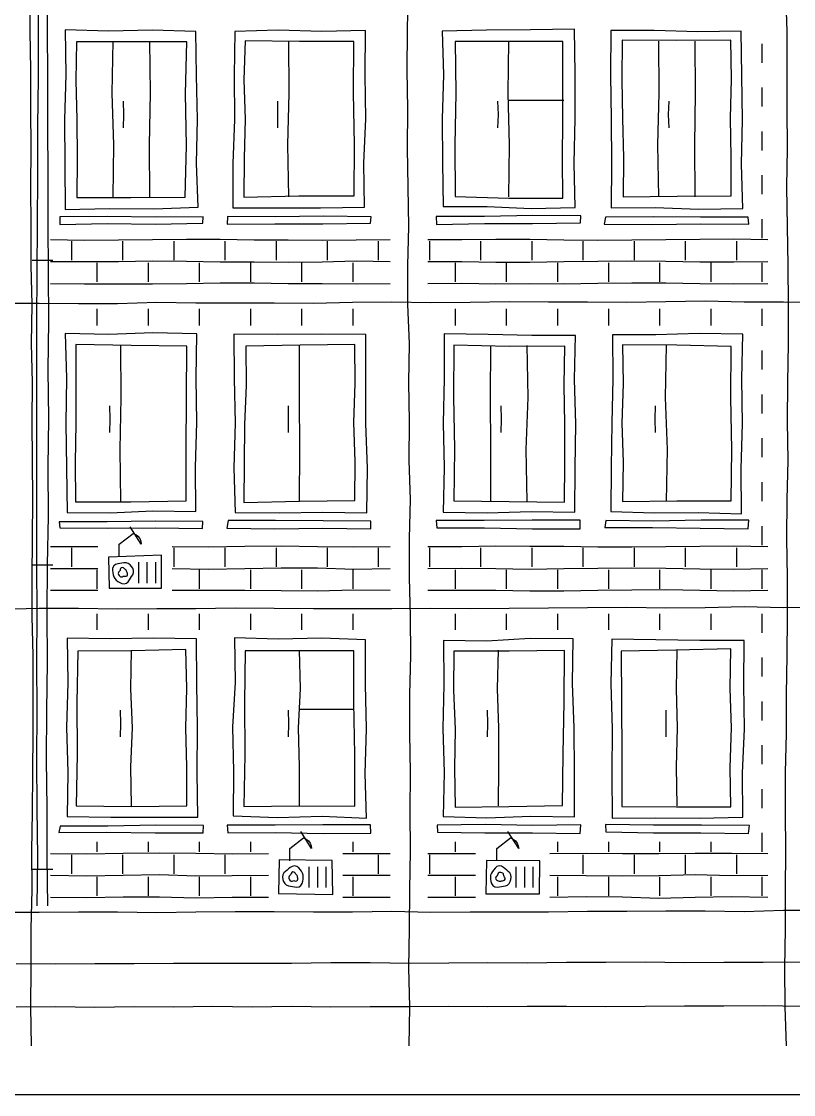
# Model space of a CAD drawing. Header units: millimetres. Extents: x 0 to 320, y 0 to 165.
# Drawn here: x 86.2 to 149.6, y 0 to 88.1 of the extents above; entities that cross this region are included whole.
import ezdxf

# ---------------------------------------------------------------- set-up
doc = ezdxf.new("R2010")
doc.units = ezdxf.units.MM
for name, color, linetype, true_color in [('01_KARKAS', 1, 'Continuous', 0xd62728), ('02_PROYOMY', 5, 'Continuous', 0x1f5fd6), ('04_KLADKA', 32, 'Continuous', 0x8c5a2b), ('05_KONDICIONERY', 6, 'Continuous', 0xc512c5), ('06_VODOSTOK', 4, 'Continuous', 0x0f9aa0), ('07_TSEKOL', 30, 'Continuous', 0xe68a00)]:
    doc.layers.add(name, color=color, linetype=linetype, true_color=true_color)

msp = doc.modelspace()

# ---------------------------------------------------------------- linework, layer by layer
at = {"layer": '01_KARKAS'}
for points in [[(87, 4), (86.947, 7.204), (86.957, 10.408), (86.964, 13.612), (87.042, 16.816), (87.027, 20.02), (87.066, 23.224), (87.096, 26.429), (87.128, 29.633), (87.146, 32.837), (87.144, 36.041), (87.058, 39.245), (87.052, 42.449), (87.089, 45.653), (87.095, 48.857), (87.087, 52.061), (87.051, 55.265), (87.075, 58.469), (87.001, 61.673), (87.056, 64.878), (86.975, 68.082), (86.979, 71.286), (86.938, 74.49), (86.979, 77.694), (86.93, 80.898), (86.948, 84.102), (86.894, 87.306), (86.894, 90.51)], [(118, 4), (118.058, 7.204), (117.984, 10.408), (118.028, 13.612), (118.05, 16.816), (118.12, 20.02), (118.089, 23.224), (118.119, 26.429), (118.06, 29.633), (118.06, 32.837), (118.138, 36.041), (118.105, 39.245), (118.037, 42.449), (118.033, 45.653), (118.104, 48.857), (118.003, 52.061), (118.032, 55.265), (117.99, 58.469), (118.031, 61.673), (117.908, 64.878), (117.903, 68.082), (117.972, 71.286), (117.925, 74.49), (117.879, 77.694), (117.905, 80.898), (117.85, 84.102), (117.868, 87.306), (117.923, 90.51)], [(149, 4), (148.89, 7.204), (148.85, 10.408), (148.897, 13.612), (148.912, 16.816), (148.927, 20.02), (148.901, 23.224), (148.913, 26.429), (149.001, 29.633), (148.981, 32.837), (149.051, 36.041), (149.075, 39.245), (149.078, 42.449), (149.021, 45.653), (149.031, 48.857), (149.132, 52.061), (149.076, 55.265), (149.096, 58.469), (149.153, 61.673), (149.146, 64.878), (149.12, 68.082), (149.074, 71.286), (149.028, 74.49), (149.078, 77.694), (149.05, 80.898), (149.042, 84.102), (149.036, 87.306), (148.945, 90.51)], [(84.412, 64.986), (87.629, 64.991), (90.845, 64.954), (94.062, 64.959), (97.278, 65.055), (100.495, 64.993), (103.711, 65.018), (106.928, 64.999), (110.144, 64.983), (113.361, 65.051), (116.577, 65.077), (119.794, 65.04), (123.01, 65.059), (126.227, 65.113), (129.443, 65.077), (132.66, 65.077), (135.876, 65.073), (139.093, 65.106), (142.309, 65.157), (145.526, 65.074), (148.742, 65.1), (151.959, 65.073)], [(84.412, 39.857), (87.629, 39.944), (90.845, 39.939), (94.062, 39.872), (97.278, 39.909), (100.495, 39.909), (103.711, 39.956), (106.928, 39.929), (110.144, 39.92), (113.361, 39.894), (116.577, 39.913), (119.794, 39.946), (123.01, 39.897), (126.227, 39.946), (129.443, 39.954), (132.66, 39.999), (135.876, 40.009), (139.093, 39.956), (142.309, 39.989), (145.526, 40.06), (148.742, 39.982), (151.959, 40.026)], [(84.412, 14.966), (87.629, 14.978), (90.845, 14.991), (94.062, 14.997), (97.278, 14.946), (100.495, 15.004), (103.711, 15.017), (106.928, 15.032), (110.144, 14.993), (113.361, 15.009), (116.577, 15.045), (119.794, 14.987), (123.01, 15.014), (126.227, 15.013), (129.443, 15.002), (132.66, 15.053), (135.876, 15.064), (139.093, 15.082), (142.309, 15.071), (145.526, 15.039), (148.742, 15.133), (151.959, 15.127)], [(83.2, 0), (86.4, 0), (89.6, 0), (92.8, 0), (96, 0), (99.2, 0), (102.4, 0), (105.6, 0), (108.8, 0), (112, 0), (115.2, 0), (118.4, 0), (121.6, 0), (124.8, 0), (128, 0), (131.2, 0), (134.4, 0), (137.6, 0), (140.8, 0), (144, 0), (147.2, 0), (150.4, 0)]]:
    msp.add_lwpolyline(points, dxfattribs=at)
at = {"layer": '02_PROYOMY'}
for points in [[(89.773, 87.418), (89.817, 83.733), (89.716, 80.047), (89.734, 76.362), (89.749, 72.676)], [(100.488, 87.287), (96.917, 87.405), (93.344, 87.32), (89.773, 87.418)], [(100.684, 72.853), (100.534, 76.46), (100.625, 80.07), (100.548, 83.678), (100.488, 87.287)], [(103.684, 87.294), (103.646, 83.674), (103.675, 80.053), (103.533, 76.434), (103.529, 72.814)], [(114.422, 87.364), (110.843, 87.289), (107.263, 87.381), (103.684, 87.294)], [(114.333, 72.852), (114.283, 76.48), (114.442, 80.108), (114.38, 83.736), (114.422, 87.364)], [(120.725, 87.323), (120.834, 83.719), (120.706, 80.114), (120.73, 76.509), (120.791, 72.905)], [(131.593, 87.47), (127.971, 87.411), (124.347, 87.395), (120.725, 87.323)], [(131.637, 72.819), (131.563, 76.482), (131.633, 80.145), (131.632, 83.807), (131.593, 87.47)], [(134.556, 87.353), (134.53, 83.716), (134.605, 80.08), (134.63, 76.444), (134.583, 72.807)], [(145.272, 87.315), (141.7, 87.266), (138.128, 87.371), (134.556, 87.353)], [(145.412, 72.742), (145.298, 76.385), (145.363, 80.029), (145.318, 83.672), (145.272, 87.315)], [(90.693, 86.448), (90.649, 83.247), (90.726, 80.047), (90.736, 76.846), (90.712, 73.646)], [(99.739, 86.425), (95.216, 86.422), (90.693, 86.448)], [(93.7, 73.7), (93.745, 77.967), (93.627, 82.233), (93.7, 86.5)], [(96.7, 73.7), (96.675, 77.967), (96.779, 82.233), (96.7, 86.5)], [(99.614, 73.681), (99.72, 77.928), (99.651, 82.178), (99.739, 86.425)], [(104.539, 86.519), (104.442, 83.31), (104.528, 80.099), (104.455, 76.89), (104.423, 73.68)], [(113.465, 86.456), (109.002, 86.45), (104.539, 86.519)], [(108.136, 73.7), (108.053, 77.967), (108.159, 82.233), (108.136, 86.5)], [(113.493, 73.789), (113.512, 78.011), (113.44, 82.234), (113.465, 86.456)], [(121.792, 86.462), (121.843, 82.218), (121.753, 77.974), (121.784, 73.729)], [(130.626, 86.476), (126.209, 86.452), (121.792, 86.462)], [(126.2, 73.7), (126.256, 77.967), (126.141, 82.233), (126.2, 86.5)], [(130.613, 73.604), (130.589, 76.822), (130.616, 80.04), (130.633, 83.258), (130.626, 86.476)], [(135.505, 86.559), (135.464, 83.347), (135.532, 80.135), (135.603, 76.923), (135.568, 73.71)], [(144.427, 86.581), (139.966, 86.542), (135.505, 86.559)], [(138.5, 73.7), (138.435, 77.967), (138.537, 82.233), (138.5, 86.5)], [(141.5, 73.7), (141.475, 77.967), (141.528, 82.233), (141.5, 86.5)], [(144.438, 73.778), (144.451, 76.979), (144.395, 80.179), (144.47, 83.38), (144.427, 86.581)], [(94.55, 79.37), (94.568, 80.465), (94.55, 81.56)], [(107.236, 79.37), (107.224, 80.465), (107.236, 81.56)], [(125.3, 79.37), (125.336, 80.465), (125.3, 81.56)], [(126.2, 81.636), (130.7, 81.636)], [(139.35, 79.37), (139.303, 80.465), (139.35, 81.56)], [(90.712, 73.646), (95.163, 73.656), (99.614, 73.681)], [(104.423, 73.68), (108.958, 73.783), (113.493, 73.789)], [(121.784, 73.729), (126.198, 73.589), (130.613, 73.604)], [(135.568, 73.71), (140.003, 73.757), (144.438, 73.778)], [(89.749, 72.676), (93.394, 72.755), (97.04, 72.732), (100.684, 72.853)], [(103.529, 72.814), (107.131, 72.812), (110.732, 72.803), (114.333, 72.852)], [(120.791, 72.905), (124.407, 72.91), (128.021, 72.749), (131.637, 72.819)], [(134.583, 72.807), (138.193, 72.819), (141.802, 72.709), (145.412, 72.742)], [(101.078, 72.071), (97.155, 72.037), (93.232, 72.1), (89.309, 72.068)], [(89.309, 72.068), (89.331, 71.438)], [(89.331, 71.438), (93.243, 71.511), (97.157, 71.472), (101.069, 71.55)], [(101.069, 71.55), (101.078, 72.071)], [(103.092, 72.094), (103.066, 71.46)], [(103.066, 71.46), (106.989, 71.491), (110.911, 71.492), (114.834, 71.534)], [(114.897, 72.055), (110.962, 72.113), (107.027, 72.06), (103.092, 72.094)], [(114.834, 71.534), (114.897, 72.055)], [(132.105, 72.158), (128.148, 72.168), (124.191, 72.1), (120.234, 72.105)], [(120.234, 72.105), (120.263, 71.445)], [(120.263, 71.445), (124.201, 71.514), (128.139, 71.526), (132.078, 71.564)], [(132.078, 71.564), (132.105, 72.158)], [(134.136, 72.048), (134.031, 71.461)], [(134.031, 71.461), (137.984, 71.437), (141.937, 71.489), (145.889, 71.456)], [(145.833, 72.05), (141.934, 72.031), (138.035, 72.079), (134.136, 72.048)], [(145.889, 71.456), (145.833, 72.05)], [(100.569, 62.464), (96.961, 62.539), (93.354, 62.405), (89.747, 62.475)], [(89.747, 62.475), (89.872, 58.807), (89.804, 55.136), (89.859, 51.467), (89.93, 47.799)], [(100.494, 47.876), (100.453, 51.523), (100.57, 55.17), (100.51, 58.818), (100.569, 62.464)], [(114.454, 62.417), (110.836, 62.44), (107.217, 62.402), (103.598, 62.444)], [(103.598, 62.444), (103.646, 58.782), (103.724, 55.12), (103.61, 51.457), (103.729, 47.795)], [(114.528, 47.775), (114.582, 51.436), (114.461, 55.096), (114.458, 58.757), (114.454, 62.417)], [(120.892, 62.447), (120.873, 58.792), (120.797, 55.137), (120.879, 51.481), (120.799, 47.827)], [(131.665, 62.332), (128.074, 62.333), (124.483, 62.412), (120.892, 62.447)], [(131.617, 47.807), (131.64, 51.438), (131.685, 55.069), (131.574, 58.701), (131.665, 62.332)], [(134.701, 62.384), (134.737, 58.756), (134.649, 55.128), (134.584, 51.501), (134.578, 47.873)], [(145.392, 62.442), (141.828, 62.498), (138.265, 62.371), (134.701, 62.384)], [(145.301, 47.688), (145.279, 51.377), (145.376, 55.065), (145.328, 58.754), (145.392, 62.442)], [(90.627, 61.593), (90.629, 58.36), (90.648, 55.126), (90.58, 51.893), (90.605, 48.66)], [(99.739, 61.443), (95.183, 61.511), (90.627, 61.593)], [(94.336, 48.7), (94.273, 52.967), (94.368, 57.233), (94.336, 61.5)], [(99.692, 48.74), (99.684, 52.975), (99.716, 57.209), (99.739, 61.443)], [(104.582, 61.436), (104.617, 58.231), (104.496, 55.028), (104.471, 51.824), (104.437, 48.62)], [(113.54, 61.596), (109.061, 61.522), (104.582, 61.436)], [(109, 48.7), (109.042, 52.967), (108.996, 57.233), (109, 61.5)], [(113.548, 48.775), (113.575, 51.981), (113.472, 55.186), (113.568, 58.391), (113.54, 61.596)], [(121.67, 61.534), (121.642, 57.273), (121.716, 53.012), (121.668, 48.751)], [(130.786, 61.448), (126.227, 61.419), (121.67, 61.534)], [(124.7, 48.7), (124.711, 52.967), (124.672, 57.233), (124.7, 61.5)], [(127.7, 48.7), (127.622, 52.967), (127.77, 57.233), (127.7, 61.5)], [(130.754, 48.647), (130.784, 51.847), (130.797, 55.047), (130.732, 58.248), (130.786, 61.448)], [(135.536, 61.568), (135.568, 58.349), (135.455, 55.131), (135.567, 51.912), (135.514, 48.693)], [(144.443, 61.408), (139.991, 61.542), (135.536, 61.568)], [(139.136, 48.7), (139.205, 52.967), (139.06, 57.233), (139.136, 61.5)], [(144.454, 48.759), (144.491, 52.975), (144.42, 57.192), (144.443, 61.408)], [(93.436, 54.37), (93.446, 55.465), (93.436, 56.56)], [(108.1, 54.37), (108.106, 55.465), (108.1, 56.56)], [(125.55, 54.37), (125.595, 55.465), (125.55, 56.56)], [(138.236, 54.37), (138.215, 55.465), (138.236, 56.56)], [(90.605, 48.66), (95.149, 48.662), (99.692, 48.74)], [(104.437, 48.62), (108.992, 48.718), (113.548, 48.775)], [(121.668, 48.751), (126.211, 48.699), (130.754, 48.647)], [(135.514, 48.693), (139.984, 48.736), (144.454, 48.759)], [(89.93, 47.799), (93.452, 47.749), (96.972, 47.924), (100.494, 47.876)], [(103.729, 47.795), (107.329, 47.768), (110.928, 47.813), (114.528, 47.775)], [(120.799, 47.827), (124.405, 47.763), (128.011, 47.882), (131.617, 47.807)], [(134.578, 47.873), (138.152, 47.766), (141.727, 47.79), (145.301, 47.688)], [(101.07, 47.062), (97.14, 47.078), (93.21, 47.033), (89.28, 47.036)], [(89.28, 47.036), (89.314, 46.536)], [(101.049, 46.475), (101.07, 47.062)], [(103.137, 47.146), (103.042, 46.498)], [(114.856, 47.08), (110.95, 47.1), (107.044, 47.123), (103.137, 47.146)], [(114.85, 46.451), (114.856, 47.08)], [(132.052, 47.161), (128.112, 47.151), (124.172, 47.135), (120.232, 47.13)], [(120.232, 47.13), (120.27, 46.527)], [(132.047, 46.452), (132.052, 47.161)], [(134.166, 47.12), (134.059, 46.567)], [(145.903, 47.164), (141.991, 47.169), (138.079, 47.082), (134.166, 47.12)], [(145.83, 46.449), (145.903, 47.164)], [(89.314, 46.536), (93.226, 46.5), (97.137, 46.519), (101.049, 46.475)], [(103.042, 46.498), (106.978, 46.441), (110.914, 46.512), (114.85, 46.451)], [(120.27, 46.527), (124.195, 46.525), (128.121, 46.444), (132.047, 46.452)], [(134.059, 46.567), (137.983, 46.55), (141.907, 46.491), (145.83, 46.449)], [(89.928, 37.459), (89.968, 33.799), (89.879, 30.138), (89.983, 26.478), (89.928, 22.818)], [(100.535, 37.42), (96.999, 37.484), (93.464, 37.411), (89.928, 37.459)], [(100.657, 22.774), (100.597, 26.435), (100.62, 30.097), (100.58, 33.759), (100.535, 37.42)], [(103.67, 37.489), (103.716, 33.835), (103.508, 30.182), (103.589, 26.527), (103.542, 22.873)], [(114.425, 37.329), (110.841, 37.459), (107.254, 37.377), (103.67, 37.489)], [(114.512, 22.704), (114.399, 26.359), (114.516, 30.017), (114.434, 33.673), (114.425, 37.329)], [(120.833, 37.273), (120.856, 33.664), (120.776, 30.054), (120.878, 26.444), (120.788, 22.835)], [(131.485, 37.409), (127.933, 37.449), (124.385, 37.228), (120.833, 37.273)], [(131.593, 22.803), (131.575, 26.454), (131.545, 30.106), (131.417, 33.756), (131.485, 37.409)], [(134.638, 37.396), (134.575, 33.718), (134.685, 30.04), (134.641, 26.362), (134.667, 22.684)], [(145.508, 37.27), (141.884, 37.283), (138.261, 37.343), (134.638, 37.396)], [(145.402, 22.768), (145.37, 26.394), (145.531, 30.018), (145.495, 33.645), (145.508, 37.27)], [(90.795, 36.414), (90.723, 32.182), (90.752, 27.948), (90.651, 23.716)], [(99.665, 36.545), (95.231, 36.431), (90.795, 36.414)], [(95.2, 23.7), (95.145, 26.9), (95.28, 30.1), (95.146, 33.3), (95.2, 36.5)], [(99.759, 23.692), (99.745, 26.906), (99.681, 30.119), (99.753, 33.333), (99.665, 36.545)], [(104.54, 36.445), (104.486, 32.183), (104.508, 27.921), (104.428, 23.659)], [(113.46, 36.435), (109, 36.443), (104.54, 36.445)], [(109, 23.7), (108.99, 26.9), (108.931, 30.1), (109.085, 33.3), (109, 36.5)], [(113.534, 23.682), (113.536, 27.933), (113.461, 32.184), (113.46, 36.435)], [(121.684, 36.406), (121.649, 33.205), (121.781, 30.005), (121.717, 26.804), (121.792, 23.604)], [(130.765, 36.455), (126.225, 36.404), (121.684, 36.406)], [(125.336, 23.7), (125.369, 26.9), (125.382, 30.1), (125.271, 33.3), (125.336, 36.5)], [(130.601, 23.726), (130.64, 27.969), (130.721, 32.212), (130.765, 36.455)], [(144.407, 36.59), (139.91, 36.495), (135.413, 36.417)], [(135.413, 36.417), (135.428, 32.165), (135.458, 27.913), (135.474, 23.661)], [(140, 23.7), (139.959, 26.9), (140.049, 30.1), (139.956, 33.3), (140, 36.5)], [(144.414, 23.615), (144.376, 26.859), (144.484, 30.103), (144.365, 33.346), (144.407, 36.59)], [(94.3, 29.37), (94.33, 30.465), (94.3, 31.56)], [(108.1, 29.37), (108.133, 30.465), (108.1, 31.56)], [(109, 31.636), (113.5, 31.636)], [(124.436, 29.37), (124.468, 30.465), (124.436, 31.56)], [(139.1, 29.37), (139.097, 30.465), (139.1, 31.56)], [(90.651, 23.716), (95.205, 23.645), (99.759, 23.692)], [(104.428, 23.659), (108.981, 23.7), (113.534, 23.682)], [(121.792, 23.604), (126.197, 23.64), (130.601, 23.726)], [(135.474, 23.661), (139.944, 23.614), (144.414, 23.615)], [(89.343, 22.048), (89.235, 21.506)], [(101.122, 22.082), (97.196, 22.118), (93.27, 22.041), (89.343, 22.048)], [(89.928, 22.818), (93.504, 22.764), (97.081, 22.777), (100.657, 22.774)], [(101.089, 21.48), (101.122, 22.082)], [(114.835, 22.145), (110.914, 22.137), (106.993, 22.131), (103.072, 22.11)], [(103.072, 22.11), (103.13, 21.492)], [(103.542, 22.873), (107.197, 22.737), (110.857, 22.86), (114.512, 22.704)], [(114.849, 21.451), (114.835, 22.145)], [(132.104, 22.143), (128.174, 22.09), (124.243, 22.17), (120.312, 22.115)], [(120.312, 22.115), (120.321, 21.544)], [(120.788, 22.835), (124.389, 22.727), (127.992, 22.857), (131.593, 22.803)], [(132.037, 21.43), (132.104, 22.143)], [(145.959, 22.077), (142.015, 22.122), (138.071, 22.106), (134.127, 22.161)], [(134.127, 22.161), (134.155, 21.567)], [(134.667, 22.684), (138.246, 22.714), (141.824, 22.695), (145.402, 22.768)], [(145.858, 21.431), (145.959, 22.077)], [(89.235, 21.506), (93.186, 21.543), (97.137, 21.475), (101.089, 21.48)], [(103.13, 21.492), (107.036, 21.523), (110.942, 21.426), (114.849, 21.451)], [(120.321, 21.544), (124.226, 21.484), (128.132, 21.501), (132.037, 21.43)], [(134.155, 21.567), (138.056, 21.498), (141.957, 21.483), (145.858, 21.431)]]:
    msp.add_lwpolyline(points, dxfattribs=at)
at = {"layer": '04_KLADKA'}
for points in [[(147, 84.72), (147, 86.28)], [(147, 81.12), (147, 82.68)], [(147, 77.52), (147, 79.08)], [(147, 73.92), (147, 75.48)], [(147, 70.32), (147, 71.88)], [(88.55, 70.2), (91.34, 70.159), (94.13, 70.188), (96.92, 70.212), (99.71, 70.234), (102.5, 70.233), (105.29, 70.183), (108.08, 70.167), (110.87, 70.156), (113.66, 70.187), (116.45, 70.2)], [(90.3, 68.52), (90.3, 70.08)], [(94.5, 68.52), (94.5, 70.08)], [(98.7, 68.52), (98.7, 70.08)], [(102.9, 68.52), (102.9, 70.08)], [(107.1, 68.52), (107.1, 70.08)], [(111.3, 68.52), (111.3, 70.08)], [(115.5, 68.52), (115.5, 70.08)], [(119.55, 70.2), (122.34, 70.214), (125.13, 70.245), (127.92, 70.224), (130.71, 70.178), (133.5, 70.142), (136.29, 70.174), (139.08, 70.216), (141.87, 70.231), (144.66, 70.26), (147.45, 70.2)], [(119.7, 68.52), (119.7, 70.08)], [(123.9, 68.52), (123.9, 70.08)], [(128.1, 68.52), (128.1, 70.08)], [(132.3, 68.52), (132.3, 70.08)], [(136.5, 68.52), (136.5, 70.08)], [(140.7, 68.52), (140.7, 70.08)], [(144.9, 68.52), (144.9, 70.08)], [(88.55, 68.4), (91.34, 68.4), (94.13, 68.411), (96.92, 68.459), (99.71, 68.419), (102.5, 68.384), (105.29, 68.359), (108.08, 68.345), (110.87, 68.385), (113.66, 68.457), (116.45, 68.4)], [(92.4, 66.72), (92.4, 68.28)], [(96.6, 66.72), (96.6, 68.28)], [(100.8, 66.72), (100.8, 68.28)], [(105, 66.72), (105, 68.28)], [(109.2, 66.72), (109.2, 68.28)], [(113.4, 66.72), (113.4, 68.28)], [(119.55, 68.4), (122.34, 68.407), (125.13, 68.35), (127.92, 68.335), (130.71, 68.397), (133.5, 68.421), (136.29, 68.467), (139.08, 68.433), (141.87, 68.369), (144.66, 68.372), (147.45, 68.4)], [(121.8, 66.72), (121.8, 68.28)], [(126, 66.72), (126, 68.28)], [(130.2, 66.72), (130.2, 68.28)], [(134.4, 66.72), (134.4, 68.28)], [(138.6, 66.72), (138.6, 68.28)], [(142.8, 66.72), (142.8, 68.28)], [(147, 66.72), (147, 68.28)], [(88.55, 66.6), (91.34, 66.576), (94.13, 66.561), (96.92, 66.559), (99.71, 66.603), (102.5, 66.648), (105.29, 66.655), (108.08, 66.603), (110.87, 66.584), (113.66, 66.552), (116.45, 66.6)], [(119.55, 66.6), (122.34, 66.623), (125.13, 66.567), (127.92, 66.579), (130.71, 66.566), (133.5, 66.632), (136.29, 66.654), (139.08, 66.64), (141.87, 66.589), (144.66, 66.554), (147.45, 66.6)], [(92.4, 63.15), (92.4, 64.5)], [(96.6, 63.15), (96.6, 64.5)], [(100.8, 63.15), (100.8, 64.5)], [(105, 63.15), (105, 64.5)], [(109.2, 63.15), (109.2, 64.5)], [(113.4, 63.15), (113.4, 64.5)], [(121.8, 63.15), (121.8, 64.5)], [(126, 63.15), (126, 64.5)], [(130.2, 63.15), (130.2, 64.5)], [(134.4, 63.15), (134.4, 64.5)], [(138.6, 63.15), (138.6, 64.5)], [(142.8, 63.15), (142.8, 64.5)], [(147, 63.12), (147, 64.5)], [(147, 59.52), (147, 61.08)], [(147, 55.92), (147, 57.48)], [(147, 52.32), (147, 53.88)], [(147, 48.72), (147, 50.28)], [(147, 45.12), (147, 46.68)], [(88.55, 45), (92.45, 45)], [(98.55, 45), (101.533, 44.97), (104.517, 45.026), (107.5, 45.043), (110.483, 45.001), (113.467, 44.968), (116.45, 45)], [(119.55, 45), (122.34, 45.008), (125.13, 45.055), (127.92, 45.02), (130.71, 45.027), (133.5, 44.961), (136.29, 44.974), (139.08, 44.998), (141.87, 45.015), (144.66, 45.052), (147.45, 45)], [(90.3, 43.32), (90.3, 44.88)], [(98.7, 43.32), (98.7, 44.88)], [(102.9, 43.32), (102.9, 44.88)], [(107.1, 43.32), (107.1, 44.88)], [(111.3, 43.32), (111.3, 44.88)], [(115.5, 43.32), (115.5, 44.88)], [(119.7, 43.32), (119.7, 44.88)], [(123.9, 43.32), (123.9, 44.88)], [(128.1, 43.32), (128.1, 44.88)], [(132.3, 43.32), (132.3, 44.88)], [(136.5, 43.32), (136.5, 44.88)], [(140.7, 43.32), (140.7, 44.88)], [(144.9, 43.32), (144.9, 44.88)], [(88.55, 43.2), (92.45, 43.2)], [(98.55, 43.2), (101.533, 43.137), (104.517, 43.194), (107.5, 43.236), (110.483, 43.235), (113.467, 43.139), (116.45, 43.2)], [(119.55, 43.2), (122.34, 43.214), (125.13, 43.183), (127.92, 43.144), (130.71, 43.199), (133.5, 43.222), (136.29, 43.249), (139.08, 43.217), (141.87, 43.169), (144.66, 43.149), (147.45, 43.2)], [(92.4, 41.52), (92.4, 43.08)], [(100.8, 41.52), (100.8, 43.08)], [(105, 41.52), (105, 43.08)], [(109.2, 41.52), (109.2, 43.08)], [(113.4, 41.52), (113.4, 43.08)], [(121.8, 41.52), (121.8, 43.08)], [(126, 41.52), (126, 43.08)], [(130.2, 41.52), (130.2, 43.08)], [(134.4, 41.52), (134.4, 43.08)], [(138.6, 41.52), (138.6, 43.08)], [(142.8, 41.52), (142.8, 43.08)], [(147, 41.52), (147, 43.08)], [(98.55, 41.4), (101.533, 41.423), (104.517, 41.416), (107.5, 41.387), (110.483, 41.354), (113.467, 41.431), (116.45, 41.4)], [(119.55, 41.4), (122.34, 41.42), (125.13, 41.407), (127.92, 41.366), (130.71, 41.35), (133.5, 41.406), (136.29, 41.43), (139.08, 41.46), (141.87, 41.405), (144.66, 41.364), (147.45, 41.4)], [(88.55, 41.4), (92.45, 41.4)], [(92.4, 38.15), (92.4, 39.48)], [(96.6, 38.15), (96.6, 39.48)], [(100.8, 38.15), (100.8, 39.48)], [(105, 38.15), (105, 39.48)], [(109.2, 38.15), (109.2, 39.48)], [(113.4, 38.15), (113.4, 39.48)], [(121.8, 38.15), (121.8, 39.48)], [(126, 38.15), (126, 39.48)], [(130.2, 38.15), (130.2, 39.48)], [(134.4, 38.15), (134.4, 39.48)], [(138.6, 38.15), (138.6, 39.48)], [(142.8, 38.15), (142.8, 39.48)], [(147, 37.92), (147, 39.48)], [(147, 34.32), (147, 35.88)], [(147, 30.72), (147, 32.28)], [(147, 27.12), (147, 28.68)], [(147, 23.52), (147, 25.08)], [(147, 19.92), (147, 21.48)], [(92.4, 19.92), (92.4, 20.75)], [(96.6, 19.92), (96.6, 20.75)], [(100.8, 19.92), (100.8, 20.75)], [(105, 19.92), (105, 20.75)], [(113.4, 19.92), (113.4, 20.75)], [(121.8, 19.92), (121.8, 20.75)], [(130.2, 19.92), (130.2, 20.75)], [(134.4, 19.92), (134.4, 20.75)], [(138.6, 19.92), (138.6, 20.75)], [(142.8, 19.92), (142.8, 20.75)], [(88.55, 19.8), (91.533, 19.774), (94.517, 19.808), (97.5, 19.857), (100.483, 19.818), (103.467, 19.752), (106.45, 19.8)], [(90.3, 18.12), (90.3, 19.68)], [(94.5, 18.12), (94.5, 19.68)], [(98.7, 18.12), (98.7, 19.68)], [(102.9, 18.12), (102.9, 19.68)], [(112.55, 19.8), (116.45, 19.8)], [(115.5, 18.12), (115.5, 19.68)], [(119.55, 19.8), (123.45, 19.8)], [(119.7, 18.12), (119.7, 19.68)], [(129.55, 19.8), (132.533, 19.815), (135.517, 19.8), (138.5, 19.784), (141.483, 19.811), (144.467, 19.825), (147.45, 19.8)], [(132.3, 18.12), (132.3, 19.68)], [(136.5, 18.12), (136.5, 19.68)], [(140.7, 18.12), (140.7, 19.68)], [(144.9, 18.12), (144.9, 19.68)], [(88.55, 18), (91.533, 17.954), (94.517, 18.007), (97.5, 18.056), (100.483, 17.95), (103.467, 17.976), (106.45, 18)], [(92.4, 16.32), (92.4, 17.88)], [(96.6, 16.32), (96.6, 17.88)], [(100.8, 16.32), (100.8, 17.88)], [(105, 16.32), (105, 17.88)], [(112.55, 18), (116.45, 18)], [(113.4, 16.32), (113.4, 17.88)], [(119.55, 18), (123.45, 18)], [(121.8, 16.32), (121.8, 17.88)], [(129.55, 18), (132.533, 17.98), (135.517, 17.962), (138.5, 17.988), (141.483, 18.068), (144.467, 17.996), (147.45, 18)], [(130.2, 16.32), (130.2, 17.88)], [(134.4, 16.32), (134.4, 17.88)], [(138.6, 16.32), (138.6, 17.88)], [(142.8, 16.32), (142.8, 17.88)], [(147, 16.32), (147, 17.88)], [(88.55, 16.2), (91.533, 16.191), (94.517, 16.229), (97.5, 16.244), (100.483, 16.158), (103.467, 16.196), (106.45, 16.2)], [(112.55, 16.2), (116.45, 16.2)], [(119.55, 16.2), (123.45, 16.2)], [(129.55, 16.2), (132.533, 16.264), (135.517, 16.222), (138.5, 16.137), (141.483, 16.209), (144.467, 16.266), (147.45, 16.2)]]:
    msp.add_lwpolyline(points, dxfattribs=at)
at = {"layer": '05_KONDICIONERY'}
for points in [[(94.2, 45.2), (95.333, 46.069)], [(96, 45.2), (95.1, 46.6)], [(95.333, 46.069), (95.55, 45.979)], [(95.55, 45.979), (95.736, 45.836)], [(95.736, 45.836), (95.879, 45.65)], [(94.2, 44.2), (94.2, 45.2)], [(95.879, 45.65), (95.969, 45.433)], [(95.969, 45.433), (96, 45.2)], [(97.666, 44.28), (93.314, 44.115)], [(93.314, 44.115), (93.379, 41.565)], [(97.66, 41.578), (97.666, 44.28)], [(95.8, 42), (95.8, 43.7)], [(96.5, 42), (96.5, 43.7)], [(97.2, 42), (97.2, 43.7)], [(93.379, 41.565), (97.66, 41.578)], [(110, 20.2), (109.1, 21.6)], [(127, 20.2), (126.1, 21.6)], [(108.2, 20.2), (109.333, 21.069)], [(109.333, 21.069), (109.55, 20.979)], [(109.55, 20.979), (109.736, 20.836)], [(109.736, 20.836), (109.879, 20.65)], [(109.879, 20.65), (109.969, 20.433)], [(109.969, 20.433), (110, 20.2)], [(125.2, 20.2), (126.333, 21.069)], [(126.333, 21.069), (126.55, 20.979)], [(126.55, 20.979), (126.736, 20.836)], [(126.736, 20.836), (126.879, 20.65)], [(126.879, 20.65), (126.969, 20.433)], [(126.969, 20.433), (127, 20.2)], [(108.2, 19.2), (108.2, 20.2)], [(125.2, 19.2), (125.2, 20.2)], [(107.322, 19.263), (107.287, 16.52)], [(111.691, 19.225), (107.322, 19.263)], [(109.8, 17), (109.8, 18.7)], [(110.5, 17), (110.5, 18.7)], [(111.2, 17), (111.2, 18.7)], [(111.736, 16.417), (111.691, 19.225)], [(124.365, 19.212), (124.297, 16.477)], [(128.73, 19.179), (124.365, 19.212)], [(126.8, 17), (126.8, 18.7)], [(127.5, 17), (127.5, 18.7)], [(128.2, 17), (128.2, 18.7)], [(128.698, 16.48), (128.73, 19.179)], [(107.287, 16.52), (111.736, 16.417)], [(124.297, 16.477), (128.698, 16.48)]]:
    msp.add_lwpolyline(points, dxfattribs=at)
for points in [[(95.375, 42.85), (95.375, 43.036), (95.312, 43.211), (95.211, 43.366), (95.086, 43.501), (94.936, 43.605), (94.762, 43.657), (94.584, 43.653), (94.419, 43.62), (94.259, 43.593), (94.084, 43.571), (93.899, 43.518), (93.743, 43.4), (93.659, 43.225), (93.647, 43.031), (93.675, 42.85), (93.712, 42.682), (93.759, 42.52), (93.835, 42.367), (93.949, 42.238), (94.086, 42.133), (94.237, 42.04), (94.407, 41.962), (94.597, 41.93), (94.784, 41.976), (94.934, 42.099), (95.036, 42.254), (95.119, 42.401), (95.212, 42.533), (95.31, 42.678), (95.375, 42.85)], [(94.848, 42.85), (94.82, 42.918), (94.8, 42.984), (94.771, 43.047), (94.725, 43.099), (94.668, 43.142), (94.609, 43.186), (94.541, 43.235), (94.456, 43.268), (94.369, 43.253), (94.306, 43.185), (94.278, 43.096), (94.263, 43.022), (94.23, 42.97), (94.176, 42.919), (94.128, 42.85), (94.116, 42.768), (94.142, 42.691), (94.189, 42.624), (94.243, 42.564), (94.308, 42.518), (94.387, 42.501), (94.465, 42.519), (94.531, 42.552), (94.592, 42.568), (94.666, 42.562), (94.76, 42.561), (94.845, 42.599), (94.888, 42.677), (94.88, 42.769), (94.848, 42.85)], [(109.316, 17.85), (109.302, 18.02), (109.246, 18.182), (109.159, 18.329), (109.058, 18.469), (108.938, 18.609), (108.785, 18.726), (108.597, 18.776), (108.407, 18.737), (108.245, 18.635), (108.112, 18.521), (107.984, 18.424), (107.845, 18.326), (107.718, 18.198), (107.638, 18.033), (107.616, 17.85), (107.639, 17.667), (107.693, 17.491), (107.784, 17.33), (107.92, 17.206), (108.088, 17.137), (108.259, 17.109), (108.42, 17.086), (108.584, 17.047), (108.77, 17.018), (108.962, 17.049), (109.121, 17.16), (109.22, 17.327), (109.271, 17.507), (109.301, 17.68), (109.316, 17.85)], [(126.375, 17.85), (126.349, 18.031), (126.269, 18.193), (126.148, 18.321), (126.017, 18.424), (125.894, 18.532), (125.761, 18.652), (125.595, 18.753), (125.402, 18.782), (125.217, 18.72), (125.069, 18.597), (124.952, 18.458), (124.849, 18.323), (124.757, 18.181), (124.695, 18.021), (124.675, 17.85), (124.687, 17.677), (124.716, 17.501), (124.773, 17.322), (124.88, 17.161), (125.044, 17.06), (125.235, 17.035), (125.417, 17.062), (125.58, 17.091), (125.743, 17.103), (125.919, 17.125), (126.09, 17.195), (126.225, 17.324), (126.31, 17.489), (126.358, 17.668), (126.375, 17.85)], [(108.849, 17.85), (108.837, 17.922), (108.809, 17.988), (108.764, 18.042), (108.712, 18.086), (108.666, 18.137), (108.615, 18.203), (108.544, 18.264), (108.455, 18.281), (108.374, 18.237), (108.323, 18.156), (108.293, 18.08), (108.258, 18.026), (108.206, 17.981), (108.155, 17.923), (108.129, 17.85), (108.132, 17.772), (108.152, 17.695), (108.181, 17.618), (108.23, 17.551), (108.306, 17.513), (108.392, 17.518), (108.468, 17.548), (108.53, 17.565), (108.597, 17.553), (108.683, 17.533), (108.775, 17.545), (108.84, 17.603), (108.864, 17.688), (108.86, 17.774), (108.849, 17.85)], [(125.842, 17.85), (125.796, 17.913), (125.775, 17.972), (125.765, 18.043), (125.74, 18.116), (125.687, 18.174), (125.617, 18.209), (125.54, 18.232), (125.459, 18.244), (125.376, 18.231), (125.309, 18.18), (125.274, 18.101), (125.26, 18.025), (125.236, 17.967), (125.184, 17.917), (125.122, 17.85), (125.092, 17.763), (125.117, 17.68), (125.183, 17.62), (125.258, 17.581), (125.327, 17.551), (125.394, 17.525), (125.465, 17.515), (125.534, 17.528), (125.599, 17.546), (125.669, 17.557), (125.755, 17.566), (125.842, 17.601), (125.894, 17.675), (125.888, 17.767), (125.842, 17.85)]]:
    msp.add_lwpolyline(points, close=True, dxfattribs=at)
at = {"layer": '06_VODOSTOK'}
for points in [[(87.475, 15.5), (87.507, 19.5), (87.452, 23.5), (87.446, 27.5), (87.45, 31.5), (87.439, 35.5), (87.448, 39.5), (87.434, 43.5), (87.437, 47.5), (87.436, 51.5), (87.425, 55.5), (87.447, 59.5), (87.442, 63.5), (87.473, 67.5), (87.481, 71.5), (87.528, 75.5), (87.523, 79.5), (87.562, 83.5), (87.566, 87.5), (87.561, 91.5)], [(88.325, 15.5), (88.28, 19.5), (88.272, 23.5), (88.237, 27.5), (88.246, 31.5), (88.304, 35.5), (88.278, 39.5), (88.31, 43.5), (88.379, 47.5), (88.355, 51.5), (88.413, 55.5), (88.356, 59.5), (88.416, 63.5), (88.381, 67.5), (88.373, 71.5), (88.36, 75.5), (88.337, 79.5), (88.347, 83.5), (88.301, 87.5), (88.272, 91.5)], [(87.05, 68.5), (88.75, 68.5)], [(87.05, 43.5), (88.75, 43.5)], [(87.05, 18.5), (88.75, 18.5)]]:
    msp.add_lwpolyline(points, dxfattribs=at)
at = {"layer": '07_TSEKOL'}
for points in [[(85.729, 10.753), (88.958, 10.737), (92.188, 10.748), (95.417, 10.764), (98.646, 10.775), (101.875, 10.782), (105.104, 10.799), (108.333, 10.799), (111.562, 10.833), (114.792, 10.84), (118.021, 10.795), (121.25, 10.823), (124.479, 10.838), (127.708, 10.819), (130.938, 10.879), (134.167, 10.865), (137.396, 10.885), (140.625, 10.828), (143.854, 10.856), (147.083, 10.864), (150.312, 10.891)], [(85.729, 7.198), (88.958, 7.219), (92.188, 7.165), (95.417, 7.216), (98.646, 7.196), (101.875, 7.244), (105.104, 7.202), (108.333, 7.259), (111.562, 7.207), (114.792, 7.237), (118.021, 7.23), (121.25, 7.245), (124.479, 7.241), (127.708, 7.258), (130.938, 7.248), (134.167, 7.241), (137.396, 7.26), (140.625, 7.288), (143.854, 7.288), (147.083, 7.316), (150.312, 7.265)]]:
    msp.add_lwpolyline(points, dxfattribs=at)

doc.saveas('drawing.dxf')
